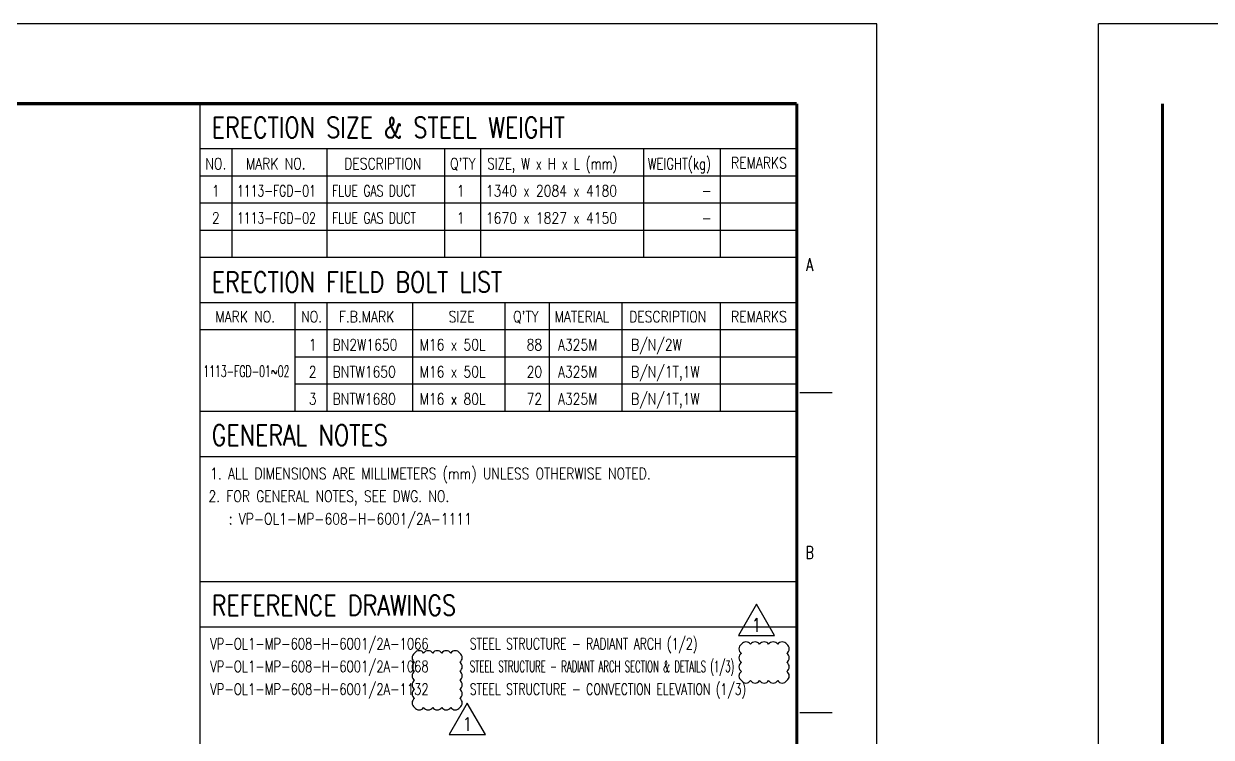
# Model space of a CAD drawing. Header units: millimetres. Extents: x 0 to 134087, y -49114 to 20834.
# Drawn here: x 85371 to 91933, y -37951 to -34008 of the extents above; entities that cross this region are included whole.
import ezdxf
from ezdxf.enums import TextEntityAlignment as Align

# ---------------------------------------------------------------- set-up
doc = ezdxf.new("R2010")
doc.units = ezdxf.units.MM
doc.header["$LTSCALE"] = 35
for name, color, linetype in [('CON-C', 4, 'Continuous'), ('CON-W', 7, 'Continuous'), ('REV-0A', 2, 'Continuous'), ('rev-B', 2, 'Continuous'), ('TXT-C', 4, 'Continuous'), ('TXT-G', 3, 'Continuous'), ('TXT-Y', 2, 'Continuous')]:
    doc.layers.add(name, color=color, linetype=linetype)
doc.styles.add('ROMANS', font='ROMANS.shx', dxfattribs={"width": 0.8})
doc.styles.add('SIMPLEX', font='simplex.shx', dxfattribs={"width": 0.8})

# ---------------------------------------------------------------- blocks, each defined once
blk = doc.blocks.new('TITLE')
at = {"color": 7}
for p, q in [((841, 594.85), (0, 594.85)), ((0, 0), (0, 594.85)), ((841, 0), (841, 594.85)), ((824.02, 513.34), (831.1, 513.34)), ((824.02, 442.6), (831.1, 442.6))]:
    blk.add_line(p, q, dxfattribs=at)
at = {"color": 7, "const_width": 0.707}
for points in [[(14.15, 577.17), (14.15, 17.68)], [(823.32, 577.17), (27.94, 577.17)], [(823.32, 17.33), (823.32, 577.17)]]:
    blk.add_lwpolyline(points, dxfattribs=at)
at = {"color": 7, "style": 'ROMANS', "width": 0.7}
for s, p in [('A', (826.15, 541.63)), ('B', (826.15, 477.97))]:
    blk.add_text(s, height=2.83, dxfattribs=at).set_placement(p, align=Align.MIDDLE)
blk = doc.blocks.new('revmark')
at = {"layer": 'rev-B'}
blk.add_lwpolyline([(0, 0), (-4, -6.93), (4, -6.93)], close=True, dxfattribs=at)
at = {"layer": 'rev-B', "style": 'SIMPLEX', "width": 0.8}
blk.add_attdef('REVMARK', text='', height=3, dxfattribs=at).set_placement((0, -4.62), align=Align.MIDDLE_CENTER)

msp = doc.modelspace()

# ---------------------------------------------------------------- linework, layer by layer
at = {"layer": 'CON-C'}
for p, q in [((86344.866, -40415.2541), (86344.866, -34450.182)), ((89642.521, -34700.182), (86344.866, -34700.182)), ((89642.521, -34850.182), (86344.866, -34850.182)), ((89642.521, -35300.182), (86344.866, -35300.182)), ((89642.521, -35550.182), (86344.866, -35550.182)), ((89642.521, -35700.182), (86344.866, -35700.182)), ((89642.521, -36150.182), (86344.866, -36150.182)), ((86344.866, -36400.182), (89642.521, -36400.182)), ((86344.866, -37090.3884), (89642.521, -37090.3884)), ((86344.866, -37340.3884), (89642.521, -37340.3884))]:
    msp.add_line(p, q, dxfattribs=at)
at = {"layer": 'CON-W'}
for p, q in [((86519.866, -34700.182), (86519.866, -35300.182)), ((87044.866, -34700.182), (87044.866, -35300.182)), ((87694.866, -34700.182), (87694.866, -35300.182)), ((87894.866, -34700.182), (87894.866, -35300.182)), ((88794.866, -34700.182), (88794.866, -35300.182)), ((89219.866, -34700.182), (89219.866, -35300.182)), ((89642.521, -35000.182), (86344.866, -35000.182)), ((89642.521, -35150.182), (86344.866, -35150.182)), ((86868.3035, -35550.182), (86868.3035, -36150.182)), ((87044.866, -35550.182), (87044.866, -36150.182)), ((87519.866, -35550.182), (87519.866, -36150.182)), ((88029.866, -35550.182), (88029.866, -36150.182)), ((88274.866, -35550.182), (88274.866, -36150.182)), ((88674.866, -35550.182), (88674.866, -36150.182)), ((89219.866, -35550.182), (89219.866, -36150.182)), ((89642.521, -35850.182), (86868.3035, -35850.182)), ((89642.521, -36000.182), (86868.3035, -36000.182))]:
    msp.add_line(p, q, dxfattribs=at)
at = {"layer": 'REV-0A'}
for points in [[(89386.8301, -37437.1983, 0.548618787), (89336.8301, -37437.1983, 0.548618787), (89336.8301, -37487.1983, 0.548618787), (89336.8301, -37537.1983, 0.548618787), (89336.8301, -37587.1983, 0.548618787), (89336.8301, -37637.1983, 0.548618787), (89386.8301, -37637.1983, 0.548618787), (89436.8301, -37637.1983, 0.548618787), (89486.8301, -37637.1983, 0.548618787), (89536.8301, -37637.1983, 0.548618787), (89586.8301, -37637.1983, 0.548618787), (89586.8301, -37587.1983, 0.548618787), (89586.8301, -37537.1983, 0.548618787), (89586.8301, -37487.1983, 0.548618787), (89586.8301, -37437.1983, 0.548618787), (89536.8301, -37437.1983, 0.548618787), (89486.8301, -37437.1983, 0.548618787), (89436.8301, -37437.1983, 0.548618787)], [(87580.538, -37485.9313, 0.548618787), (87530.538, -37485.9313, 0.548618787), (87530.538, -37535.9313, 0.548618787), (87530.538, -37585.9313, 0.548618787), (87530.538, -37635.9313, 0.548618787), (87530.538, -37685.9313, 0.548618787), (87530.538, -37735.9313, 0.548618787), (87530.538, -37785.9313, 0.548618787), (87580.538, -37785.9313, 0.548618787), (87630.538, -37785.9313, 0.548618787), (87680.538, -37785.9313, 0.548618787), (87730.538, -37785.9313, 0.548618787), (87780.538, -37785.9313, 0.548618787), (87780.538, -37735.9313, 0.548618787), (87780.538, -37685.9313, 0.548618787), (87780.538, -37635.9313, 0.548618787), (87780.538, -37585.9313, 0.548618787), (87780.538, -37535.9313, 0.548618787), (87780.538, -37485.9313, 0.548618787), (87730.538, -37485.9313, 0.548618787), (87680.538, -37485.9313, 0.548618787), (87630.538, -37485.9313, 0.548618787)]]:
    msp.add_lwpolyline(points, format="xyb", close=True, dxfattribs=at)

# ---------------------------------------------------------------- block references
at = {"linetype": 'ByBlock', "xscale": 24.99999999749996, "yscale": 24.99999999749996, "zscale": 24.99999999749996}
for p in [(69059.5942, -48879.4503), (91309.6951, -48879.4503)]:
    msp.add_blockref('TITLE', p, dxfattribs=at)
at = {"layer": 'REV-0A', "xscale": 25, "yscale": 25, "zscale": 25}
for p in [(89419.7472, -37215.1404), (87821.4865, -37762.7695)]:
    msp.add_blockref('revmark', p, dxfattribs=at).add_auto_attribs({'REVMARK': '1'})

# ---------------------------------------------------------------- texts
at = {"layer": 'TXT-C', "style": 'SIMPLEX', "width": 0.8}
for s, p in [('ERECTION SIZE & STEEL WEIGHT', (86409.5255, -34637.682)), ('ERECTION FIELD BOLT LIST', (86409.5255, -35491.0408)), ('GENERAL NOTES', (86409.5255, -36337.682)), ('REFERENCE DRAWINGS', (86409.5255, -37277.8884))]:
    msp.add_text(s, height=112.5, dxfattribs=at).set_placement(p)
at = {"layer": 'TXT-G', "style": 'SIMPLEX', "width": 0.8}
for s, p in [('NO.', (86432.366, -34812.682)), ("Q'TY", (87797.2469, -34812.682)), ('REMARKS', (89433.4237, -34807.8786)), ('REMARKS', (89433.4237, -35657.8786))]:
    msp.add_text(s, height=62.5, dxfattribs=at).set_placement(p, align=Align.CENTER)
at = {"layer": 'TXT-G', "style": 'SIMPLEX'}
for s, width, p in [('MARK NO.', 0.8, (86598.5322, -34812.682)), ('DESCRIPTION', 0.8, (87141.8586, -34812.682)), ('SIZE, W x H x L (mm)', 0.75, (87933.1501, -34812.682)), ('WEIGHT(kg)', 0.75, (88819.2412, -34812.682)), ('MARK NO.', 0.8, (86429.7737, -35657.8786)), ('NO.', 0.8, (86903.8671, -35657.8786)), ('F.B.MARK', 0.8, (87112.0653, -35657.8786)), ('SIZE', 0.8, (87718.5535, -35657.8786)), ("Q'TY", 0.8, (88074.9901, -35657.8786)), ('MATERIAL', 0.8, (88304.3898, -35657.8786)), ('DESCRIPTION', 0.8, (88716.0631, -35657.8786))]:
    msp.add_text(s, height=62.5, dxfattribs=dict(at, width=width)).set_placement(p)
at = {"layer": 'TXT-Y', "style": 'SIMPLEX', "width": 0.8}
for s, p in [('1', (86432.366, -34962.682)), ('2', (86432.366, -35112.682))]:
    msp.add_text(s, height=62.5, dxfattribs=at).set_placement(p, align=Align.CENTER)
at = {"layer": 'TXT-Y', "style": 'SIMPLEX'}
for s, width, p in [('1113-FGD-01', 0.7, (86549.866, -34962.682)), ('FLUE GAS DUCT', 0.7, (87074.866, -34962.682)), ('1340 x 2084 x 4180', 0.8, (87924.866, -34962.682)), ('1113-FGD-02', 0.7, (86549.866, -35112.682)), ('FLUE GAS DUCT', 0.7, (87074.866, -35112.682)), ('1670 x 1827 x 4150', 0.8, (87924.866, -35112.682)), ('1', 0.8, (86945.8744, -35812.682)), ('BN2W1650', 0.8, (87077.6165, -35812.682)), ('M16 x 50L', 0.8, (87558.3727, -35812.682)), ('A325M', 0.8, (88322.7672, -35812.682)), ('B/N/2W', 0.8, (88726.9438, -35812.682)), ('B/N/1T,1W', 0.8, (88726.9438, -35962.682)), ('1113-FGD-01~02', 0.6, (86363.0839, -35959.7833)), ('2', 0.8, (86945.8744, -35962.682)), ('BNTW1650', 0.8, (87077.6165, -35962.682)), ('M16 x 50L', 0.8, (87558.3727, -35962.682)), ('A325M', 0.8, (88322.7672, -35962.682)), ('3', 0.8, (86945.8744, -36112.682)), ('BNTW1680', 0.8, (87077.6165, -36112.682)), ('M16 x 80L', 0.8, (87558.3727, -36112.682)), ('A325M', 0.8, (88322.7672, -36112.682)), ('B/N/1T,1W', 0.8, (88726.9438, -36112.682)), ('1. ALL DIMENSIONS ARE MILLIMETERS (mm) UNLESS OTHERWISE NOTED.', 0.8, (86401.116, -36525.182)), ('2. FOR GENERAL NOTES, SEE DWG. NO.', 0.8, (86391.5719, -36650.182)), ('   : VP-OL1-MP-608-H-6001/2A-1111', 0.8, (86391.5719, -36775.182)), ('VP-OL1-MP-608-H-6001/2A-1066', 0.75, (86401.116, -37465.3884)), ('STEEL STRUCTURE - RADIANT ARCH (1/2)', 0.7, (87835.6412, -37465.3884)), ('VP-OL1-MP-608-H-6001/2A-1068', 0.75, (86401.116, -37590.3884)), ('STEEL STRUCTURE - RADIANT ARCH SECTION & DETAILS (1/3)', 0.55, (87835.6412, -37590.3884)), ('VP-OL1-MP-608-H-6001/2A-1132', 0.75, (86401.116, -37716.2766)), ('STEEL STRUCTURE - CONVECTION ELEVATION (1/3)', 0.7, (87835.6412, -37716.2766))]:
    msp.add_text(s, height=62.5, dxfattribs=dict(at, width=width)).set_placement(p)
at = {"layer": 'TXT-Y', "style": 'SIMPLEX', "width": 0.8}
for s, p in [('1', (87806.27, -34962.682)), ('-', (89172.2488, -34962.682)), ('1', (87806.27, -35112.682)), ('-', (89172.2488, -35112.682)), ('88', (88235.5904, -35812.682)), ('20', (88235.5904, -35962.682)), ('72', (88235.5904, -36112.682))]:
    msp.add_text(s, height=62.5, dxfattribs=at).set_placement(p, align=Align.RIGHT)

doc.saveas('drawing.dxf')
